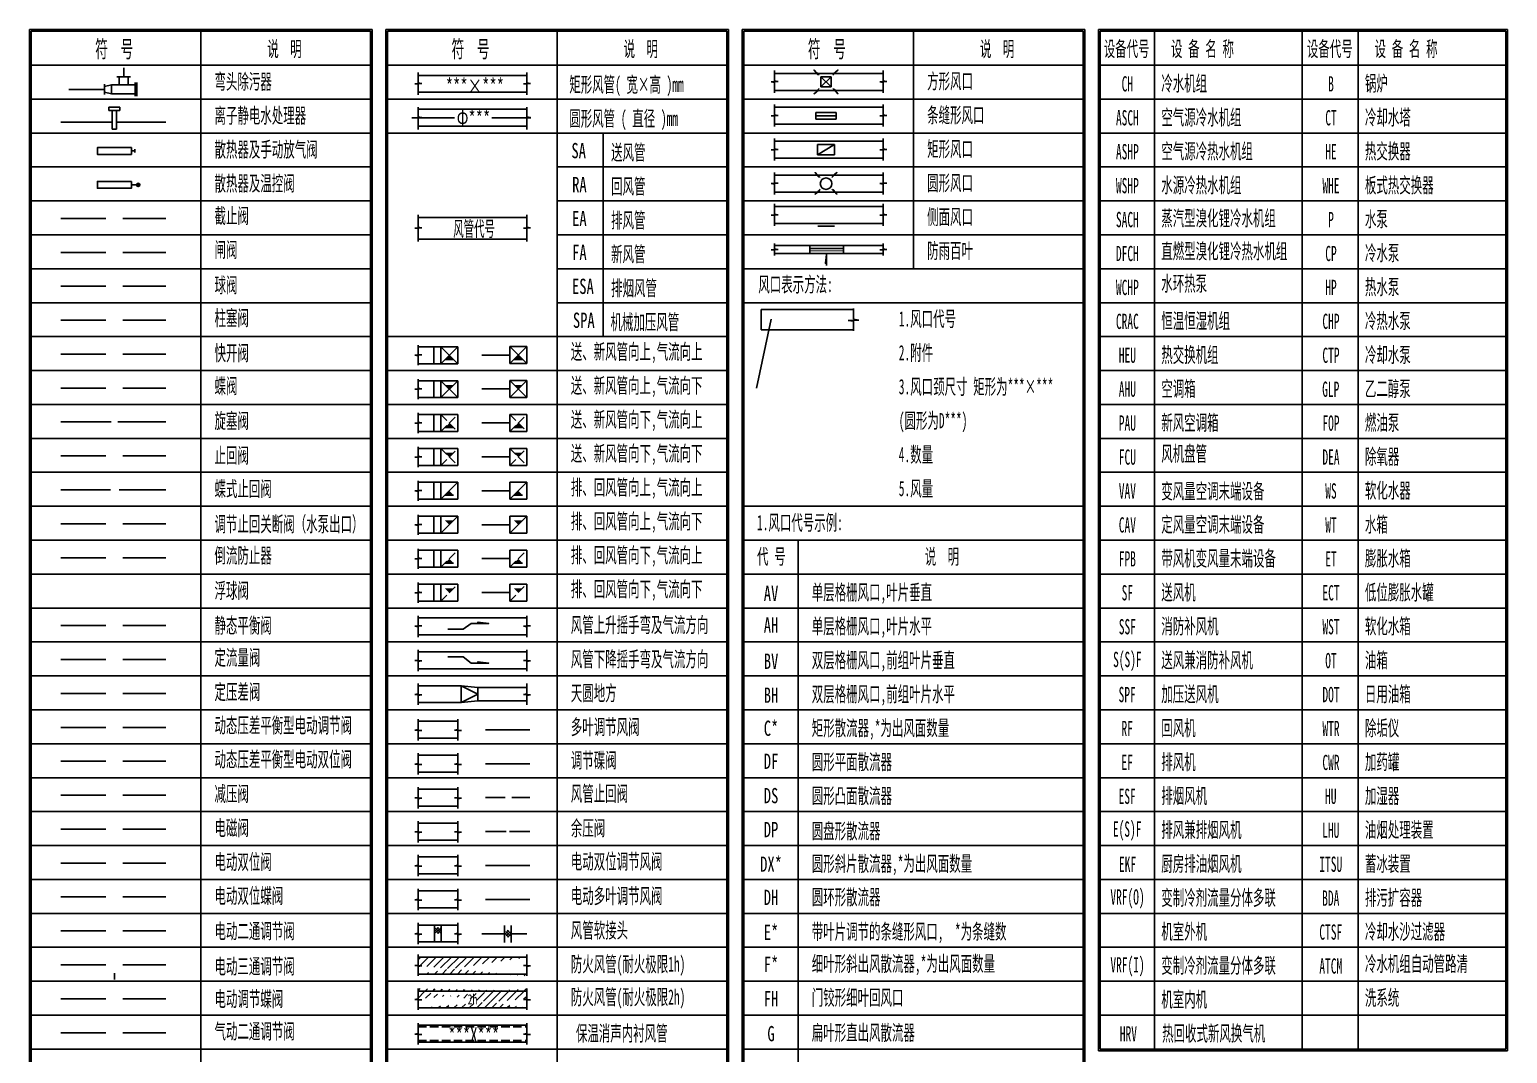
# Model space of a CAD drawing. Extents: x -25056 to 126333, y 0 to 1596596.
# Drawn here: x 11594 to 55144, y 21324 to 51502 of the extents above; entities that cross this region are included whole.
import ezdxf
from ezdxf.enums import TextEntityAlignment as Align

# ---------------------------------------------------------------- set-up
doc = ezdxf.new("R2010")
doc.units = 0
doc.header["$LTSCALE"] = 1000
doc.linetypes.add('DASH', pattern=[0.35, 0.25, -0.1])
doc.layers.get('0').update_dxf_attribs({"linetype": 'CONTINUOUS'})
for name, color, linetype in [('H-DAPP-AAPP', 3, 'CONTINUOUS'), ('H-DAPP-DAMP', 3, 'CONTINUOUS'), ('H-DAPP-GRIL', 11, 'CONTINUOUS'), ('H-DIMS', 7, 'CONTINUOUS'), ('H-DIMS-DUCT', 7, 'CONTINUOUS'), ('H-DUCT', 2, 'CONTINUOUS'), ('H-DUCT-APPE', 7, 'CONTINUOUS'), ('H-EQUP-ELSE', 4, 'CONTINUOUS'), ('H-EQUP-HEAT', 4, 'CONTINUOUS'), ('H-PIPE', 1, 'CONTINUOUS')]:
    doc.layers.add(name, color=color, linetype=linetype)
doc.styles.add('TH-STYLE1', font='STFANGSO.TTF', dxfattribs={"width": 0.7})
pattern_1 = [(45, (-177039.94, -17053.6), (-112.2532, 112.2532), [])]

msp = doc.modelspace()

# ---------------------------------------------------------------- hatches: boundary and pattern name
for points in [[(23962, 41903), (23837, 41778), (24087, 41778)], [(25994, 41903), (25869, 41778), (26119, 41778)], [(23962, 40903), (23837, 41028), (24087, 41028)], [(25994, 40903), (25869, 41028), (26119, 41028)], [(23962, 39903), (23837, 39778), (24087, 39778)], [(25994, 39903), (25869, 39778), (26119, 39778)], [(23962, 38903), (23837, 39028), (24087, 39028)], [(25994, 38903), (25869, 39028), (26119, 39028)], [(23962, 37908), (23837, 37783), (24087, 37783)], [(25994, 37908), (25869, 37783), (26119, 37783)], [(23962, 36908), (23837, 37033), (24087, 37033)], [(25994, 36908), (25869, 37033), (26119, 37033)], [(23962, 35903), (23837, 35778), (24087, 35778)], [(25994, 35903), (25869, 35778), (26119, 35778)], [(23962, 34903), (23837, 35028), (24087, 35028)], [(25994, 34903), (25869, 35028), (26119, 35028)]]:
    msp.add_hatch(color=256).paths.add_polyline_path(points)
at = {"layer": 'H-DUCT'}
h = msp.add_hatch(dxfattribs=at)
h.set_pattern_fill('ANSI31', color=256, scale=50, style=0)
h.set_pattern_definition(pattern_1)
edge = h.paths.add_edge_path()
edge.add_line((26146, 23917), (26244, 23931))
edge.add_line((26353, 23907), (26146, 23917))
edge.add_line((26244, 23891), (26353, 23907))
edge.add_line((26244, 23891), (26244, 23607))
edge.add_line((26244, 24236), (26244, 23931))
edge.add_line((22946, 23917), (23044, 23931))
edge.add_line((23153, 23907), (22946, 23917))
edge.add_line((23044, 23891), (23153, 23907))
edge.add_line((23044, 23891), (23044, 23607))
edge.add_line((23044, 24236), (23044, 23931))
edge.add_line((23044, 24164), (26244, 24164))
edge.add_line((23044, 23664), (26244, 23664))
h = msp.add_hatch(dxfattribs=at)
h.set_pattern_fill('ANSI31', color=256, scale=50, style=0)
h.set_pattern_definition(pattern_1)
edge = h.paths.add_edge_path()
edge.add_line((23044, 22664), (26244, 22664))
edge.add_line((23044, 23164), (26244, 23164))
edge.add_line((23044, 23236), (23044, 22931))
edge.add_line((23044, 22891), (23044, 22607))
edge.add_line((23044, 22891), (23153, 22907))
edge.add_line((23153, 22907), (22946, 22917))
edge.add_line((22946, 22917), (23044, 22931))
edge.add_line((26244, 23236), (26244, 22931))
edge.add_line((26244, 22891), (26244, 22607))
edge.add_line((26244, 22891), (26353, 22907))
edge.add_line((26353, 22907), (26146, 22917))
edge.add_line((26146, 22917), (26244, 22931))
h.paths.add_polyline_path([(24428, 22691), (24890, 22691), (24890, 23144), (24428, 23144)], flags=24)

# ---------------------------------------------------------------- linework, layer by layer
for p, q in [((23837, 41778), (24087, 41778)), ((25869, 41778), (26119, 41778)), ((23837, 39778), (24087, 39778)), ((25869, 39778), (26119, 39778)), ((23837, 37783), (24087, 37783)), ((25869, 37783), (26119, 37783)), ((23837, 35778), (24087, 35778)), ((25869, 35778), (26119, 35778))]:
    msp.add_line(p, q)
at = {"layer": 'H-DAPP-AAPP'}
for p, q in [((23505, 41653), (23505, 42153)), ((23505, 40653), (23505, 41153)), ((23505, 39653), (23505, 40153)), ((23505, 38653), (23505, 39153)), ((23505, 37658), (23505, 38158)), ((23505, 36658), (23505, 37158)), ((23505, 35653), (23505, 36153)), ((23505, 34653), (23505, 35153)), ((24308, 32164), (24308, 31664)), ((24808, 32114), (24808, 31714))]:
    msp.add_line(p, q, dxfattribs=at)
at = {"layer": 'H-DAPP-DAMP'}
for p, q in [((23528, 24610), (23528, 25110)), ((23539, 24970), (23651, 24858)), ((23542, 24934), (23647, 25039)), ((23558, 25021), (23700, 24880)), ((23558, 24880), (23700, 25021)), ((23610, 25041), (23722, 24928)), ((23613, 24863), (23718, 24968)), ((23728, 24610), (23728, 25110)), ((25590, 24596), (25590, 25096)), ((25593, 24875), (25718, 24750)), ((25597, 24834), (25713, 24951)), ((25631, 24914), (25756, 24789)), ((25636, 24795), (25752, 24912)), ((25670, 24953), (25795, 24828)), ((25675, 24756), (25791, 24873)), ((25790, 24596), (25790, 25096))]:
    msp.add_line(p, q, dxfattribs=at)
at = {"layer": 'H-DAPP-GRIL'}
for p, q in [((34914, 50110), (35214, 49810)), ((34914, 49810), (35214, 50110)), ((34914, 50110), (34914, 49810)), ((34914, 50110), (35214, 50110)), ((35214, 50110), (35214, 49810)), ((34914, 49810), (35214, 49810)), ((34764, 49060), (35364, 49060)), ((34764, 48860), (34764, 49060)), ((34764, 48960), (35364, 48960)), ((34764, 48860), (35364, 48860)), ((35364, 48860), (35364, 49060)), ((34814, 47810), (35314, 48110)), ((34814, 47810), (34814, 48110)), ((34814, 48110), (35314, 48110)), ((35314, 47810), (35314, 48110)), ((34814, 47810), (35314, 47810)), ((34818, 45710), (35318, 45710)), ((34583, 44902), (34583, 45142)), ((34583, 45052), (35583, 45052)), ((35583, 44902), (35583, 45142))]:
    msp.add_line(p, q, dxfattribs=at)
for points in [[(34864, 50160), (34714, 50309), (34821, 50177), (34789, 50235)], [(35264, 50160), (35413, 50309), (35281, 50202), (35338, 50235)], [(34864, 49760), (34714, 49611), (34846, 49718), (34789, 49685)], [(35264, 49760), (35413, 49611), (35306, 49743), (35338, 49685)], [(34894, 47140), (34744, 47289), (34851, 47157), (34819, 47215)], [(35234, 47140), (35383, 47289), (35251, 47182), (35308, 47215)], [(34894, 46800), (34744, 46651), (34876, 46758), (34819, 46725)], [(35234, 46800), (35383, 46651), (35276, 46783), (35308, 46725)], [(35074, 44552), (35074, 44868), (35047, 44615), (35074, 44710)]]:
    msp.add_lwpolyline(points, dxfattribs=at)
at = {"layer": 'H-DAPP-GRIL', "const_width": 30}
msp.add_lwpolyline([(34583, 44978), (35583, 44978)], dxfattribs=at)
at = {"layer": 'H-DAPP-GRIL'}
msp.add_circle((35064, 46960), 170, dxfattribs=at)
at = {"layer": 'H-DIMS'}
for p, q in [((11594, 3402), (11594, 51502)), ((11594, 51502), (21694, 51502)), ((11644, 3452), (11644, 51452)), ((11644, 51452), (21644, 51452)), ((16644, 3452), (16644, 51452)), ((21644, 3402), (21644, 51452)), ((21694, 3402), (21694, 51502)), ((22094, 3408), (22094, 51502)), ((22094, 51502), (32194, 51502)), ((22144, 3458), (22144, 51452)), ((22144, 51452), (32144, 51452)), ((27144, 3458), (27144, 51452)), ((32144, 3458), (32144, 51452)), ((32194, 3408), (32194, 51502)), ((32594, 51502), (42694, 51502)), ((32594, 3402), (32594, 51502)), ((32644, 51452), (42644, 51452)), ((32644, 3452), (32644, 51452)), ((37644, 44452), (37644, 51452)), ((42644, 3452), (42644, 51452)), ((42694, 3402), (42694, 51502)), ((43094, 21402), (43094, 51502)), ((43094, 51502), (55144, 51502)), ((43144, 21452), (43144, 51452)), ((43144, 51452), (55094, 51452)), ((44744, 21452), (44744, 51452)), ((49094, 21452), (49094, 51452)), ((50744, 21452), (50744, 51452)), ((55094, 21452), (55094, 51452)), ((55144, 21402), (55144, 51502)), ((11644, 50452), (21644, 50452)), ((22144, 50452), (32144, 50452)), ((32644, 50452), (42644, 50452)), ((43144, 50452), (55094, 50452)), ((11644, 49452), (21644, 49452)), ((22144, 49452), (32144, 49452)), ((32644, 49452), (42644, 49452)), ((43144, 49452), (55094, 49452)), ((11644, 48452), (21644, 48452)), ((22144, 48452), (32144, 48452)), ((28495, 42452), (28495, 48452)), ((32644, 48452), (42644, 48452)), ((43144, 48452), (55094, 48452)), ((11644, 47452), (21644, 47452)), ((27144, 47452), (32144, 47452)), ((32644, 47452), (42644, 47452)), ((43144, 47452), (55094, 47452)), ((11644, 46452), (21644, 46452)), ((27144, 46452), (32144, 46452)), ((32644, 46452), (42644, 46452)), ((43144, 46452), (55094, 46452)), ((11644, 45452), (21644, 45452)), ((27144, 45452), (32144, 45452)), ((32644, 45452), (42644, 45452)), ((43144, 45452), (55094, 45452)), ((11644, 44452), (21644, 44452)), ((27144, 44452), (32144, 44452)), ((32644, 44452), (42644, 44452)), ((43144, 44452), (55094, 44452)), ((11644, 43452), (21644, 43452)), ((27144, 43452), (32144, 43452)), ((32644, 43452), (42644, 43452)), ((35872, 42962), (35872, 43285)), ((43144, 43452), (55094, 43452)), ((33018, 40935), (33450, 42967)), ((36030, 42941), (35712, 42928)), ((35712, 42928), (35872, 42910)), ((35872, 42962), (36030, 42941)), ((35872, 42627), (35872, 42910)), ((11644, 42452), (21644, 42452)), ((22144, 42452), (32144, 42452)), ((43144, 42452), (55094, 42452)), ((11644, 41452), (21644, 41452)), ((22144, 41452), (32144, 41452)), ((43144, 41452), (55094, 41452)), ((11644, 40452), (21644, 40452)), ((22144, 40452), (32144, 40452)), ((43144, 40452), (55094, 40452)), ((11644, 39452), (21644, 39452)), ((22144, 39452), (32144, 39452)), ((43144, 39452), (55094, 39452)), ((11644, 38452), (21644, 38452)), ((22144, 38452), (32144, 38452)), ((43144, 38452), (55094, 38452)), ((11644, 37452), (21644, 37452)), ((22144, 37452), (32144, 37452)), ((32644, 37452), (42644, 37452)), ((43144, 37452), (55094, 37452)), ((11644, 36452), (21644, 36452)), ((22144, 36452), (32144, 36452)), ((32644, 36452), (42644, 36452)), ((34244, 8452), (34244, 36452)), ((43144, 36452), (55094, 36452)), ((11644, 35452), (21644, 35452)), ((22144, 35452), (32144, 35452)), ((32644, 35452), (42644, 35452)), ((43144, 35452), (55094, 35452)), ((11644, 34452), (21644, 34452)), ((22144, 34452), (32144, 34452)), ((32644, 34452), (42644, 34452)), ((43144, 34452), (55094, 34452)), ((11644, 33452), (21644, 33452)), ((22144, 33452), (32144, 33452)), ((32644, 33452), (42644, 33452)), ((43144, 33452), (55094, 33452)), ((11644, 32452), (21644, 32452)), ((22144, 32452), (32144, 32452)), ((32644, 32452), (42644, 32452)), ((43144, 32452), (55094, 32452)), ((11644, 31452), (21644, 31452)), ((22144, 31452), (32144, 31452)), ((32644, 31452), (42644, 31452)), ((43144, 31452), (55094, 31452)), ((11644, 30452), (21644, 30452)), ((22144, 30452), (32144, 30452)), ((32644, 30452), (42644, 30452)), ((43144, 30452), (55094, 30452)), ((11644, 29452), (21644, 29452)), ((22144, 29452), (32144, 29452)), ((32644, 29452), (42644, 29452)), ((43144, 29452), (55094, 29452)), ((11644, 28452), (21644, 28452)), ((22144, 28452), (32144, 28452)), ((32644, 28452), (42644, 28452)), ((43144, 28452), (55094, 28452)), ((11644, 27452), (21644, 27452)), ((22144, 27452), (32144, 27452)), ((32644, 27452), (42644, 27452)), ((43144, 27452), (55094, 27452)), ((11644, 26452), (21644, 26452)), ((22144, 26455), (32144, 26455)), ((32644, 26452), (42644, 26452)), ((43144, 26452), (55094, 26452)), ((11644, 25452), (21644, 25452)), ((22144, 25452), (32144, 25452)), ((32644, 25452), (42644, 25452)), ((43144, 25452), (55094, 25452)), ((11644, 24452), (21644, 24452)), ((22144, 24452), (32144, 24452)), ((32644, 24452), (42644, 24452)), ((43144, 24452), (55094, 24452)), ((11644, 23452), (21644, 23452)), ((22144, 23452), (32144, 23452)), ((32644, 23452), (42644, 23452)), ((43144, 23452), (55094, 23452)), ((11644, 22452), (21644, 22452)), ((22144, 22452), (32144, 22452)), ((32644, 22452), (42644, 22452)), ((43144, 22452), (55094, 22452)), ((11644, 21452), (21644, 21452)), ((22144, 21452), (32144, 21452)), ((32644, 21452), (42644, 21452)), ((43094, 21402), (55144, 21402)), ((43144, 21452), (55094, 21452))]:
    msp.add_line(p, q, dxfattribs=at)
at = {"layer": 'H-DIMS-DUCT'}
for p, q in [((23044, 49928), (23044, 50235)), ((26244, 49928), (26244, 50235)), ((33544, 49986), (33544, 50293)), ((36744, 49986), (36744, 50293)), ((23153, 49912), (22946, 49902)), ((22946, 49902), (23044, 49888)), ((23044, 49928), (23153, 49912)), ((23044, 49583), (23044, 49888)), ((26353, 49912), (26146, 49902)), ((26146, 49902), (26244, 49888)), ((26244, 49928), (26353, 49912)), ((26244, 49583), (26244, 49888)), ((33653, 49970), (33446, 49960)), ((33446, 49960), (33544, 49945)), ((33544, 49986), (33653, 49970)), ((33544, 49640), (33544, 49945)), ((36853, 49970), (36646, 49960)), ((36646, 49960), (36744, 49945)), ((36744, 49986), (36853, 49970)), ((36744, 49640), (36744, 49945)), ((33544, 48986), (33544, 49293)), ((36744, 48986), (36744, 49293)), ((22855, 48902), (24116, 48902)), ((23153, 48912), (22946, 48902)), ((22946, 48902), (23044, 48888)), ((23044, 48928), (23044, 49211)), ((23044, 48928), (23153, 48912)), ((23044, 48559), (23044, 48888)), ((25219, 48902), (26366, 48902)), ((26353, 48912), (26146, 48902)), ((26146, 48902), (26244, 48888)), ((26244, 48928), (26244, 49211)), ((26244, 48928), (26353, 48912)), ((26244, 48559), (26244, 48888)), ((33653, 48970), (33446, 48960)), ((33446, 48960), (33544, 48945)), ((33544, 48986), (33653, 48970)), ((33544, 48640), (33544, 48945)), ((36853, 48970), (36646, 48960)), ((36646, 48960), (36744, 48945)), ((36744, 48986), (36853, 48970)), ((36744, 48640), (36744, 48945)), ((33653, 47970), (33446, 47960)), ((33446, 47960), (33544, 47945)), ((33544, 47986), (33544, 48293)), ((33544, 47986), (33653, 47970)), ((33544, 47640), (33544, 47945)), ((36853, 47970), (36646, 47960)), ((36646, 47960), (36744, 47945)), ((36744, 47986), (36744, 48293)), ((36744, 47986), (36853, 47970)), ((36744, 47640), (36744, 47945)), ((33544, 46986), (33544, 47293)), ((36744, 46986), (36744, 47293)), ((33653, 46970), (33446, 46960)), ((33446, 46960), (33544, 46945)), ((33544, 46986), (33653, 46970)), ((33544, 46640), (33544, 46945)), ((36853, 46970), (36646, 46960)), ((36646, 46960), (36744, 46945)), ((36744, 46986), (36853, 46970)), ((36744, 46640), (36744, 46945)), ((33548, 46061), (33548, 46368)), ((36748, 46061), (36748, 46368)), ((23044, 45678), (23044, 46046)), ((26244, 45678), (26244, 46046)), ((33657, 46045), (33450, 46035)), ((33450, 46035), (33548, 46020)), ((33548, 46061), (33657, 46045)), ((33548, 45715), (33548, 46020)), ((36857, 46045), (36650, 46035)), ((36650, 46035), (36748, 46020)), ((36748, 46061), (36857, 46045)), ((36748, 45715), (36748, 46020)), ((23153, 45662), (22946, 45651)), ((22946, 45651), (23044, 45637)), ((23044, 45678), (23153, 45662)), ((23044, 45258), (23044, 45637)), ((26353, 45662), (26146, 45651)), ((26146, 45651), (26244, 45637)), ((26244, 45678), (26353, 45662)), ((26244, 45258), (26244, 45637)), ((33653, 45023), (33446, 45013)), ((33446, 45013), (33544, 44999)), ((33544, 45039), (33544, 45195)), ((33544, 45039), (33653, 45023)), ((33544, 44843), (33544, 44999)), ((36853, 45023), (36646, 45013)), ((36646, 45013), (36744, 44999)), ((36744, 45039), (36744, 45195)), ((36744, 45039), (36853, 45023)), ((36744, 44843), (36744, 44999)), ((23153, 41913), (22946, 41903)), ((22946, 41903), (23044, 41889)), ((23044, 41929), (23044, 42201)), ((23044, 41929), (23153, 41913)), ((23044, 41607), (23044, 41889)), ((23712, 42153), (24212, 41653)), ((23712, 41653), (24212, 42153)), ((25744, 42158), (26244, 41658)), ((25744, 41658), (26244, 42158)), ((23044, 40929), (23044, 41201)), ((23712, 41153), (24212, 40653)), ((23712, 40653), (24212, 41153)), ((25744, 41158), (26244, 40658)), ((25744, 40658), (26244, 41158)), ((23153, 40913), (22946, 40903)), ((22946, 40903), (23044, 40889)), ((23044, 40929), (23153, 40913)), ((23044, 40607), (23044, 40889)), ((23044, 39929), (23044, 40201)), ((23153, 39913), (22946, 39903)), ((22946, 39903), (23044, 39889)), ((23044, 39929), (23153, 39913)), ((23044, 39607), (23044, 39889)), ((23044, 38929), (23044, 39201)), ((23153, 38913), (22946, 38903)), ((22946, 38903), (23044, 38889)), ((23044, 38929), (23153, 38913)), ((23044, 38607), (23044, 38889)), ((23153, 37913), (22946, 37903)), ((22946, 37903), (23044, 37889)), ((23044, 37929), (23044, 38201)), ((23044, 37929), (23153, 37913)), ((23044, 37607), (23044, 37889)), ((23712, 37658), (24212, 38158)), ((25744, 37658), (26244, 38158)), ((23044, 36929), (23044, 37201)), ((23712, 36658), (24212, 37158)), ((25744, 36658), (26244, 37158)), ((23153, 36913), (22946, 36903)), ((22946, 36903), (23044, 36889)), ((23044, 36929), (23153, 36913)), ((23044, 36607), (23044, 36889)), ((23044, 35929), (23044, 36201)), ((23153, 35913), (22946, 35903)), ((22946, 35903), (23044, 35889)), ((23044, 35929), (23153, 35913)), ((23044, 35607), (23044, 35889)), ((23153, 34913), (22946, 34903)), ((22946, 34903), (23044, 34889)), ((23044, 34929), (23044, 35201)), ((23044, 34929), (23153, 34913)), ((23044, 34607), (23044, 34889)), ((23044, 33940), (23044, 34224)), ((26244, 33940), (26244, 34224)), ((23153, 33924), (22946, 33914)), ((22946, 33914), (23044, 33900)), ((23044, 33940), (23153, 33924)), ((23044, 33595), (23044, 33900)), ((26353, 33924), (26146, 33914)), ((26146, 33914), (26244, 33900)), ((26244, 33940), (26353, 33924)), ((26244, 33595), (26244, 33900)), ((23044, 33224), (23044, 32919)), ((26244, 33224), (26244, 32919)), ((22946, 32905), (23044, 32919)), ((23153, 32894), (22946, 32905)), ((23044, 32878), (23153, 32894)), ((23044, 32878), (23044, 32595)), ((26146, 32905), (26244, 32919)), ((26353, 32894), (26146, 32905)), ((26244, 32878), (26353, 32894)), ((26244, 32878), (26244, 32595)), ((22946, 31905), (23044, 31919)), ((23153, 31894), (22946, 31905)), ((23044, 32224), (23044, 31919)), ((23044, 31878), (23153, 31894)), ((23044, 31878), (23044, 31595)), ((26146, 31905), (26244, 31919)), ((26353, 31894), (26146, 31905)), ((26244, 32224), (26244, 31919)), ((26244, 31878), (26353, 31894)), ((26244, 31878), (26244, 31595)), ((23044, 31174), (23044, 30869)), ((24212, 31174), (24212, 30869)), ((22946, 30855), (23044, 30869)), ((23153, 30844), (22946, 30855)), ((23044, 30828), (23153, 30844)), ((23044, 30828), (23044, 30545)), ((24114, 30855), (24212, 30869)), ((24321, 30844), (24114, 30855)), ((24212, 30828), (24321, 30844)), ((24212, 30828), (24212, 30545)), ((23044, 30174), (23044, 29869)), ((24212, 30174), (24212, 29869)), ((22946, 29855), (23044, 29869)), ((23153, 29844), (22946, 29855)), ((23044, 29828), (23153, 29844)), ((23044, 29828), (23044, 29545)), ((24114, 29855), (24212, 29869)), ((24321, 29844), (24114, 29855)), ((24212, 29828), (24321, 29844)), ((24212, 29828), (24212, 29545)), ((22946, 28855), (23044, 28869)), ((23153, 28844), (22946, 28855)), ((23044, 29174), (23044, 28869)), ((23044, 28828), (23153, 28844)), ((23044, 28828), (23044, 28545)), ((24114, 28855), (24212, 28869)), ((24321, 28844), (24114, 28855)), ((24212, 29174), (24212, 28869)), ((24212, 28828), (24321, 28844)), ((24212, 28828), (24212, 28545)), ((23044, 28174), (23044, 27869)), ((24212, 28174), (24212, 27869)), ((22946, 27855), (23044, 27869)), ((23153, 27844), (22946, 27855)), ((23044, 27828), (23153, 27844)), ((23044, 27828), (23044, 27545)), ((24114, 27855), (24212, 27869)), ((24321, 27844), (24114, 27855)), ((24212, 27828), (24321, 27844)), ((24212, 27828), (24212, 27545)), ((23044, 27176), (23044, 26871)), ((24212, 27176), (24212, 26871)), ((22946, 26856), (23044, 26871)), ((23153, 26846), (22946, 26856)), ((23044, 26830), (23153, 26846)), ((23044, 26830), (23044, 26547)), ((24114, 26856), (24212, 26871)), ((24321, 26846), (24114, 26856)), ((24212, 26830), (24321, 26846)), ((24212, 26830), (24212, 26547)), ((23044, 26176), (23044, 25871)), ((24212, 26176), (24212, 25871)), ((22946, 25856), (23044, 25871)), ((23153, 25846), (22946, 25856)), ((23044, 25830), (23153, 25846)), ((23044, 25830), (23044, 25547)), ((24114, 25856), (24212, 25871)), ((24321, 25846), (24114, 25856)), ((24212, 25830), (24321, 25846)), ((24212, 25830), (24212, 25547)), ((22946, 24850), (23044, 24865)), ((23153, 24840), (22946, 24850)), ((23044, 25170), (23044, 24865)), ((23044, 24824), (23153, 24840)), ((23044, 24824), (23044, 24541)), ((24114, 24850), (24212, 24865)), ((24321, 24840), (24114, 24850)), ((24212, 25170), (24212, 24865)), ((24212, 24824), (24321, 24840)), ((24212, 24824), (24212, 24541)), ((23044, 24236), (23044, 23931)), ((26244, 24236), (26244, 23931)), ((22946, 23917), (23044, 23931)), ((23153, 23907), (22946, 23917)), ((23044, 23891), (23153, 23907)), ((23044, 23891), (23044, 23607)), ((26146, 23917), (26244, 23931)), ((26353, 23907), (26146, 23917)), ((26244, 23891), (26353, 23907)), ((26244, 23891), (26244, 23607)), ((23044, 23236), (23044, 22931)), ((26244, 23236), (26244, 22931)), ((22946, 22917), (23044, 22931)), ((23153, 22907), (22946, 22917)), ((23044, 22891), (23153, 22907)), ((23044, 22891), (23044, 22607)), ((26146, 22917), (26244, 22931)), ((26353, 22907), (26146, 22917)), ((26244, 22891), (26353, 22907)), ((26244, 22891), (26244, 22607)), ((23044, 22215), (23044, 21910)), ((26244, 22215), (26244, 21910)), ((22946, 21896), (23044, 21910)), ((23153, 21886), (22946, 21896)), ((23044, 21870), (23153, 21886)), ((23044, 21870), (23044, 21586)), ((26146, 21896), (26244, 21910)), ((26353, 21886), (26146, 21896)), ((26244, 21870), (26353, 21886)), ((26244, 21870), (26244, 21586))]:
    msp.add_line(p, q, dxfattribs=at)
at = {"layer": 'H-DIMS-DUCT', "linetype": 'DASH'}
for p, q in [((23712, 39653), (24212, 40153)), ((23712, 40153), (24212, 39653)), ((25744, 39658), (26244, 40158)), ((25744, 40158), (26244, 39658)), ((23712, 38653), (24212, 39153)), ((23712, 39153), (24212, 38653)), ((25744, 38658), (26244, 39158)), ((25744, 39158), (26244, 38658)), ((23712, 35653), (24212, 36153)), ((25744, 35658), (26244, 36158)), ((23712, 34653), (24212, 35153)), ((25744, 34658), (26244, 35158))]:
    msp.add_line(p, q, dxfattribs=at)
at = {"layer": 'H-DIMS-DUCT', "const_width": 0.1}
for points in [[(23962, 41903), (23837, 41778), (24087, 41778), (23962, 41903)], [(25994, 41903), (25869, 41778), (26119, 41778), (25994, 41903)], [(23962, 40903), (23837, 41028), (24087, 41028), (23962, 40903)], [(25994, 40903), (25869, 41028), (26119, 41028), (25994, 40903)], [(23962, 39903), (23837, 39778), (24087, 39778), (23962, 39903)], [(25994, 39903), (25869, 39778), (26119, 39778), (25994, 39903)], [(23962, 38903), (23837, 39028), (24087, 39028), (23962, 38903)], [(23962, 38903), (23837, 39028), (24087, 39028), (23962, 38903)], [(25994, 38903), (25869, 39028), (26119, 39028), (25994, 38903)], [(25994, 38903), (25869, 39028), (26119, 39028), (25994, 38903)], [(23962, 37908), (23837, 37783), (24087, 37783), (23962, 37908)], [(25994, 37908), (25869, 37783), (26119, 37783), (25994, 37908)], [(23962, 36908), (23837, 37033), (24087, 37033), (23962, 36908)], [(25994, 36908), (25869, 37033), (26119, 37033), (25994, 36908)], [(23962, 35903), (23837, 35778), (24087, 35778), (23962, 35903)], [(25994, 35903), (25869, 35778), (26119, 35778), (25994, 35903)], [(23962, 34903), (23837, 35028), (24087, 35028), (23962, 34903)], [(25994, 34903), (25869, 35028), (26119, 35028), (25994, 34903)]]:
    msp.add_lwpolyline(points, dxfattribs=at)
at = {"layer": 'H-DIMS-DUCT'}
for points in [[(23923, 33826), (24371, 33826), (24608, 33999), (25125, 33999), (24803, 34034), (24866, 33999)], [(23923, 33018), (24371, 33018), (24608, 32830), (25125, 32830), (24803, 32865), (24866, 32830)]]:
    msp.add_lwpolyline(points, dxfattribs=at)
at = {"layer": 'H-DUCT'}
for p, q in [((23044, 50152), (26244, 50152)), ((33544, 50210), (36744, 50210)), ((23044, 49652), (26244, 49652)), ((33544, 49710), (36744, 49710)), ((23044, 49152), (26244, 49152)), ((33544, 49210), (36744, 49210)), ((23044, 48652), (26244, 48652)), ((33544, 48710), (36744, 48710)), ((33544, 48210), (36744, 48210)), ((33544, 47710), (36744, 47710)), ((33544, 47210), (36744, 47210)), ((33544, 46710), (36744, 46710)), ((33548, 46285), (36748, 46285)), ((23044, 45963), (26244, 45963)), ((33548, 45785), (36748, 45785)), ((23044, 45328), (26244, 45328)), ((33544, 45142), (36744, 45142)), ((33544, 44902), (36744, 44902)), ((33150, 43256), (35872, 43256)), ((33154, 42650), (33154, 43250)), ((33150, 42656), (35872, 42656)), ((23044, 42153), (24212, 42153)), ((23712, 41653), (23712, 42153)), ((24212, 41653), (24212, 42153)), ((24924, 41908), (25744, 41908)), ((25744, 42158), (26244, 42158)), ((25744, 41658), (25744, 42158)), ((26244, 41658), (26244, 42158)), ((23044, 41653), (24212, 41653)), ((25744, 41658), (26244, 41658)), ((23044, 41153), (24212, 41153)), ((23712, 40653), (23712, 41153)), ((24212, 40653), (24212, 41153)), ((25744, 41158), (26244, 41158)), ((25744, 40658), (25744, 41158)), ((26244, 40658), (26244, 41158)), ((23044, 40653), (24212, 40653)), ((24924, 40908), (25744, 40908)), ((25744, 40658), (26244, 40658)), ((23044, 40153), (24212, 40153)), ((23712, 39653), (23712, 40153)), ((24212, 39653), (24212, 40153)), ((25744, 39658), (25744, 40158)), ((25744, 40158), (26244, 40158)), ((26244, 39658), (26244, 40158)), ((23044, 39653), (24212, 39653)), ((24924, 39908), (25744, 39908)), ((25744, 39658), (26244, 39658)), ((23044, 39153), (24212, 39153)), ((23712, 38653), (23712, 39153)), ((24212, 38653), (24212, 39153)), ((24924, 38908), (25744, 38908)), ((25744, 38658), (25744, 39158)), ((25744, 39158), (26244, 39158)), ((26244, 38658), (26244, 39158)), ((23044, 38653), (24212, 38653)), ((25744, 38658), (26244, 38658)), ((23044, 38158), (24212, 38158)), ((23712, 37658), (23712, 38158)), ((24212, 37658), (24212, 38158)), ((24924, 37908), (25744, 37908)), ((25744, 38158), (26244, 38158)), ((25744, 37658), (25744, 38158)), ((26244, 37658), (26244, 38158)), ((23044, 37658), (24212, 37658)), ((25744, 37658), (26244, 37658)), ((23044, 37158), (24212, 37158)), ((23712, 36658), (23712, 37158)), ((24212, 36658), (24212, 37158)), ((25744, 37158), (26244, 37158)), ((25744, 36658), (25744, 37158)), ((26244, 36658), (26244, 37158)), ((23044, 36658), (24212, 36658)), ((24924, 36908), (25744, 36908)), ((25744, 36658), (26244, 36658)), ((23044, 36153), (24212, 36153)), ((23712, 35653), (23712, 36153)), ((24212, 35653), (24212, 36153)), ((25744, 36158), (26244, 36158)), ((25744, 35658), (25744, 36158)), ((26244, 35658), (26244, 36158)), ((24924, 35908), (25744, 35908)), ((23044, 35653), (24212, 35653)), ((25744, 35658), (26244, 35658)), ((23044, 35153), (24212, 35153)), ((23712, 34653), (23712, 35153)), ((24212, 34653), (24212, 35153)), ((24924, 34908), (25744, 34908)), ((25744, 35158), (26244, 35158)), ((25744, 34658), (25744, 35158)), ((26244, 34658), (26244, 35158)), ((23044, 34653), (24212, 34653)), ((25744, 34658), (26244, 34658)), ((23044, 34164), (26244, 34164)), ((23044, 33664), (26244, 33664)), ((23044, 33164), (26244, 33164)), ((23044, 32664), (26244, 32664)), ((23044, 32164), (24308, 32164)), ((24808, 31914), (24308, 32164)), ((24308, 32164), (24808, 32114)), ((24808, 31914), (24308, 31664)), ((24808, 32114), (26244, 32114)), ((23044, 31664), (24308, 31664)), ((24308, 31664), (24808, 31714)), ((24808, 31714), (26244, 31714)), ((23044, 31114), (24212, 31114)), ((23044, 30614), (24212, 30614)), ((25034, 30864), (26334, 30864)), ((23044, 30114), (24212, 30114)), ((25034, 29864), (26334, 29864)), ((23044, 29614), (24212, 29614)), ((23044, 29114), (24212, 29114)), ((25034, 28864), (25609, 28864)), ((25809, 28864), (26334, 28864)), ((23044, 28614), (24212, 28614)), ((23044, 28114), (24212, 28114)), ((23044, 27614), (24212, 27614)), ((25034, 27864), (25634, 27864)), ((25733, 27864), (26334, 27864)), ((23044, 27116), (24212, 27116)), ((23044, 26616), (24212, 26616)), ((25034, 26867), (26334, 26867)), ((23044, 26116), (24212, 26116)), ((25034, 25864), (26334, 25864)), ((23044, 25616), (24212, 25616)), ((23044, 25110), (24212, 25110)), ((24924, 24846), (25590, 24846)), ((25790, 24846), (26244, 24846)), ((23044, 24610), (24212, 24610)), ((23044, 24164), (26244, 24164)), ((23044, 23664), (26244, 23664)), ((23044, 23164), (26244, 23164)), ((23044, 22664), (26244, 22664)), ((23044, 22155), (26244, 22155)), ((23044, 21655), (26244, 21655))]:
    msp.add_line(p, q, dxfattribs=at)
at = {"layer": 'H-DUCT-APPE', "linetype": 'DASH'}
for p, q in [((23044, 22105), (26244, 22105)), ((23044, 21705), (26244, 21705))]:
    msp.add_line(p, q, dxfattribs=at)
at = {"layer": 'H-EQUP-ELSE'}
for p, q in [((14568, 50113), (14168, 50113)), ((14232, 49877), (14232, 50113)), ((14503, 49877), (14503, 50113)), ((13804, 49891), (13804, 49591)), ((13804, 49827), (14004, 49877)), ((13804, 49655), (14004, 49605)), ((14703, 49877), (14004, 49877)), ((14004, 49877), (14004, 49605)), ((14703, 49941), (14703, 49541)), ((14753, 49941), (14753, 49541)), ((14254, 49215), (13931, 49215)), ((13931, 49215), (13931, 49117)), ((14703, 49605), (14004, 49605)), ((14254, 49117), (14254, 49215)), ((13931, 49117), (14254, 49117)), ((14031, 48567), (14031, 49117)), ((14154, 49117), (14154, 48567)), ((14154, 48567), (14031, 48567))]:
    msp.add_line(p, q, dxfattribs=at)
at = {"layer": 'H-EQUP-HEAT'}
for p, q in [((14596, 47924), (14696, 47924)), ((14696, 47874), (14696, 47974)), ((14596, 46924), (14846, 46924))]:
    msp.add_line(p, q, dxfattribs=at)
for points in [[(14596, 48024), (13596, 48024), (13596, 47824), (14596, 47824)], [(14596, 47024), (13596, 47024), (13596, 46824), (14596, 46824)]]:
    msp.add_lwpolyline(points, close=True, dxfattribs=at)
msp.add_circle((14796, 46924), 50, dxfattribs=at)
at = {"layer": 'H-PIPE'}
for p, q in [((14368, 50113), (14368, 50374)), ((12754, 49731), (13804, 49731)), ((12513, 48772), (14031, 48772)), ((14154, 48772), (15613, 48772)), ((12513, 45936), (13844, 45936)), ((14344, 45936), (15613, 45936)), ((12513, 44936), (13844, 44936)), ((14344, 44936), (15613, 44936)), ((12513, 43936), (13844, 43936)), ((14344, 43936), (15613, 43936)), ((12513, 42936), (13844, 42936)), ((14344, 42936), (15613, 42936)), ((12513, 41936), (13844, 41936)), ((14344, 41936), (15613, 41936)), ((12513, 40936), (13844, 40936)), ((14344, 40936), (15613, 40936)), ((12513, 39936), (13999, 39936)), ((14197, 39936), (15613, 39936)), ((12513, 38936), (13844, 38936)), ((14344, 38936), (15613, 38936)), ((12513, 37936), (13981, 37936)), ((14231, 37936), (15613, 37936)), ((12513, 36936), (13844, 36936)), ((14344, 36936), (15613, 36936)), ((12513, 35936), (13844, 35936)), ((14344, 35936), (15613, 35936)), ((12513, 33936), (13844, 33936)), ((14344, 33936), (15613, 33936)), ((12513, 32936), (13844, 32936)), ((14344, 32936), (15613, 32936)), ((12513, 31936), (13844, 31936)), ((14344, 31936), (15613, 31936)), ((12513, 30936), (13844, 30936)), ((14344, 30936), (15613, 30936)), ((12513, 29936), (13844, 29936)), ((14344, 29936), (15613, 29936)), ((12513, 28936), (13844, 28936)), ((14344, 28936), (15613, 28936)), ((12513, 27936), (13844, 27936)), ((14344, 27936), (15613, 27936)), ((12513, 26936), (13844, 26936)), ((14344, 26936), (15613, 26936)), ((12513, 25936), (13844, 25936)), ((14344, 25936), (15613, 25936)), ((12513, 24936), (13844, 24936)), ((14344, 24936), (15613, 24936)), ((12513, 23936), (13844, 23936)), ((14094, 23686), (14094, 23499)), ((14344, 23936), (15613, 23936)), ((12513, 22936), (13844, 22936)), ((14344, 22936), (15613, 22936)), ((12513, 21936), (13844, 21936)), ((12513, 21936), (13844, 21936)), ((14344, 21936), (15613, 21936)), ((14344, 21936), (15613, 21936))]:
    msp.add_line(p, q, dxfattribs=at)

# ---------------------------------------------------------------- texts
at = {"layer": 'H-DIMS', "style": 'TH-STYLE1', "width": 0.55}
for s, height, p in [('符  号', 500, (14090, 50938)), ('说  明', 450, (19105, 50938)), ('符  号', 500, (24590, 50938)), ('说  明', 450, (29605, 50938)), ('符  号', 500, (35090, 50938)), ('说  明', 450, (40105, 50938)), ('CH', 450, (43944, 49902)), ('B', 450, (49944, 49902)), ('ASCH', 450, (43944, 48902)), ('CT', 450, (49944, 48902)), ('ASHP', 450, (43944, 47902)), ('HE', 450, (49944, 47902)), ('WSHP', 450, (43944, 46902)), ('WHE', 450, (49944, 46902)), ('SACH', 450, (43944, 45902)), ('P', 450, (49944, 45902)), ('DFCH', 450, (43944, 44902)), ('CP', 450, (49944, 44902)), ('WCHP', 450, (43944, 43902)), ('HP', 450, (49944, 43902)), ('CRAC', 450, (43944, 42902)), ('CHP', 450, (49944, 42902)), ('HEU', 450, (43944, 41902)), ('CTP', 450, (49944, 41902)), ('AHU', 450, (43944, 40902)), ('GLP', 450, (49938, 40902)), ('PAU', 450, (43944, 39902)), ('FOP', 450, (49944, 39902)), ('FCU', 450, (43944, 38902)), ('DEA', 450, (49944, 38902)), ('VAV', 450, (43944, 37902)), ('WS', 450, (49944, 37902)), ('CAV', 450, (43944, 36902)), ('WT', 450, (49944, 36902)), ('FPB', 450, (43944, 35902)), ('ET', 450, (49944, 35902)), ('SF', 450, (43944, 34902)), ('ECT', 450, (49944, 34902)), ('SSF', 450, (43944, 33902)), ('WST', 450, (49944, 33902)), ('S(S)F', 450, (43944, 32902)), ('OT', 450, (49944, 32902)), ('SPF', 450, (43938, 31902)), ('DOT', 450, (49944, 31902)), ('RF', 450, (43938, 30902)), ('WTR', 450, (49944, 30902)), ('EF', 450, (43938, 29902)), ('CWR', 450, (49944, 29902)), ('ESF', 450, (43938, 28902)), ('HU', 450, (49938, 28902)), ('E(S)F', 450, (43938, 27902)), ('LHU', 450, (49938, 27902)), ('EKF', 450, (43949, 26902)), ('ITSU', 450, (49938, 26902)), ('VRF(O)', 450, (43949, 25902)), ('BDA', 450, (49938, 25902)), ('CTSF', 450, (49938, 24902)), ('VRF(I)', 450, (43949, 23902)), ('ATCM', 450, (49938, 23902)), ('保温消声内衬风管', 450, (29044, 21927)), ('HRV', 450, (43974, 21902))]:
    msp.add_text(s, height=height, dxfattribs=at).set_placement(p, align=Align.MIDDLE)
for s, p in [('设备代号', (43248, 50709)), ('设 备 名 称', (45229, 50709)), ('设备代号', (49234, 50709)), ('设 备 名 称', (51229, 50709)), ('弯头除污器', (17044, 49745)), ('矩形风管( 宽×高 )mm', (27499, 49657)), ('方形风口', (38044, 49757)), ('冷水机组', (44944, 49692)), ('锅炉', (50944, 49692)), ('离子静电水处理器', (17044, 48744)), ('条缝形风口', (38044, 48757)), ('圆形风管 ( 直径 )mm', (27499, 48657)), ('空气源冷水机组', (44944, 48692)), ('冷却水塔', (50944, 48692)), ('散热器及手动放气阀', (17044, 47744)), ('送风管', (28731, 47657)), ('矩形风口', (38044, 47757)), ('空气源冷热水机组', (44944, 47692)), ('热交换器', (50944, 47692)), ('散热器及温控阀', (17044, 46744)), ('回风管', (28731, 46657)), ('圆形风口', (38044, 46757)), ('水源冷热水机组', (44944, 46692)), ('板式热交换器', (50944, 46692)), ('截止阀', (17044, 45786)), ('排风管', (28731, 45657)), ('侧面风口', (38044, 45757)), ('蒸汽型溴化锂冷水机组', (44944, 45718)), ('水泵', (50944, 45692)), ('闸阀', (17044, 44786)), ('新风管', (28731, 44657)), ('防雨百叶', (38044, 44757)), ('直燃型溴化锂冷热水机组', (44944, 44747)), ('冷水泵', (50944, 44692)), ('球阀', (17044, 43746)), ('排烟风管', (28731, 43657)), ('风口表示方法:', (33069, 43767)), ('水环热泵', (44944, 43793)), ('热水泵', (50944, 43692)), ('柱塞阀', (17044, 42776)), ('机械加压风管', (28712, 42657)), ('1.风口代号', (37208, 42752)), ('恒温恒湿机组', (44944, 42692)), ('冷热水泵', (50944, 42692)), ('快开阀', (17044, 41744)), ('送、新风管向上,气流向上', (27544, 41786)), ('2.附件', (37208, 41752)), ('热交换机组', (44944, 41692)), ('冷却水泵', (50944, 41692)), ('蝶阀', (17044, 40772)), ('送、新风管向上,气流向下', (27544, 40786)), ('3.风口颈尺寸 矩形为***×***', (37208, 40752)), ('空调箱', (44944, 40692)), ('乙二醇泵', (50944, 40692)), ('旋塞阀', (17044, 39747)), ('送、新风管向下,气流向上', (27544, 39786)), ('(圆形为D***)', (37208, 39751)), ('新风空调箱', (44944, 39692)), ('燃油泵', (50944, 39692)), ('止回阀', (17044, 38723)), ('送、新风管向下,气流向下', (27544, 38786)), ('4.数量', (37208, 38752)), ('风机盘管', (44944, 38778)), ('除氧器', (50944, 38692)), ('蝶式止回阀', (17044, 37740)), ('排、回风管向上,气流向上', (27544, 37786)), ('5.风量', (37208, 37752)), ('变风量空调末端设备', (44944, 37671)), ('软化水器', (50944, 37692)), ('调节止回关断阀（水泵出口）', (17044, 36702)), ('排、回风管向上,气流向下', (27544, 36786)), ('1.风口代号示例:', (33030, 36746)), ('定风量空调末端设备', (44944, 36692)), ('水箱', (50944, 36692)), ('倒流防止器', (17044, 35777)), ('排、回风管向下,气流向上', (27544, 35786)), ('代 号', (33031, 35746)), ('说  明', (37974, 35746)), ('带风机变风量末端设备', (44944, 35692)), ('膨胀水箱', (50944, 35692)), ('排、回风管向下,气流向下', (27544, 34786)), ('浮球阀', (17044, 34741)), ('单层格栅风口,叶片垂直', (34644, 34692)), ('送风机', (44944, 34692)), ('低位膨胀水罐', (50944, 34692)), ('静态平衡阀', (17044, 33715)), ('风管上升摇手弯及气流方向 ', (27544, 33731)), ('单层格栅风口,叶片水平', (34644, 33692)), ('消防补风机', (44944, 33692)), ('软化水箱', (50944, 33692)), ('定流量阀', (17044, 32768)), ('风管下降摇手弯及气流方向 ', (27544, 32721)), ('双层格栅风口,前组叶片垂直', (34644, 32692)), ('送风兼消防补风机', (44944, 32692)), ('油箱', (50944, 32692)), ('定压差阀', (17044, 31756)), ('天圆地方', (27544, 31721)), ('双层格栅风口,前组叶片水平', (34644, 31692)), ('加压送风机', (44944, 31692)), ('日用油箱', (50944, 31692)), ('动态压差平衡型电动调节阀', (17044, 30771)), ('多叶调节风阀', (27544, 30724)), ('矩形散流器,*为出风面数量', (34644, 30692)), ('回风机', (44944, 30692)), ('除垢仪', (50944, 30692)), ('动态压差平衡型电动双位阀', (17044, 29771)), ('调节碟阀', (27544, 29740)), ('圆形平面散流器', (34644, 29692)), ('排风机', (44944, 29692)), ('加药罐', (50944, 29692)), ('减压阀', (17044, 28754)), ('风管止回阀', (27544, 28758)), ('圆形凸面散流器', (34644, 28692)), ('排烟风机', (44944, 28692)), ('加湿器', (50944, 28692)), ('电磁阀', (17044, 27746)), ('余压阀', (27544, 27742)), ('圆盘形散流器', (34644, 27654)), ('排风兼排烟风机', (44944, 27692)), ('油烟处理装置', (50944, 27692)), ('电动双位阀', (17044, 26746)), ('电动双位调节风阀', (27544, 26758)), ('圆形斜片散流器,*为出风面数量', (34644, 26694)), ('厨房排油烟风机', (44944, 26692)), ('蓄冰装置', (50944, 26692)), ('电动双位蝶阀', (17044, 25746)), ('电动多叶调节风阀', (27544, 25742)), ('圆环形散流器', (34644, 25709)), ('变制冷剂流量分体多联', (44944, 25692)), ('排污扩容器', (50944, 25692)), ('电动二通调节阀', (17044, 24707)), ('风管软接头', (27544, 24729)), ('带叶片调节的条缝形风口,  *为条缝数', (34644, 24692)), ('机室外机', (44944, 24692)), ('冷却水沙过滤器', (50944, 24692)), ('电动三通调节阀', (17044, 23667)), ('防火风管(耐火极限1h)', (27544, 23733)), ('细叶形斜出风散流器,*为出风面数量', (34644, 23746)), ('变制冷剂流量分体多联', (44944, 23692)), ('冷水机组自动管路清', (50944, 23742)), ('电动调节蝶阀', (17044, 22707)), ('防火风管(耐火极限2h)', (27544, 22764)), ('门铰形细叶回风口', (34644, 22747)), ('机室内机', (44944, 22692)), ('洗系统', (50944, 22742)), ('气动二通调节阀', (17044, 21752)), ('扁叶形直出风散流器', (34644, 21713)), ('热回收式新风换气机', (44969, 21692))]:
    msp.add_text(s, height=450, dxfattribs=at).set_placement(p)
at = {"layer": 'H-DIMS-DUCT', "style": 'TH-STYLE1'}
for s, width, p in [('   ***×***', 0.7, (24395, 49856)), ('Φ***', 0.7, (24676, 48901)), ('SA', 0.7, (27775, 47934)), ('RA', 0.7, (27797, 46934)), ('风管代号', 0.5, (24693, 45638)), ('EA', 0.7, (27797, 45934)), ('FA', 0.7, (27797, 44934)), ('ESA', 0.7, (27900, 43934)), ('SPA', 0.7, (27926, 42934)), ('AV', 0.7, (33444, 34884)), ('AH', 0.7, (33444, 33950)), ('BV', 0.7, (33444, 32884)), ('BH', 0.7, (33444, 31884)), ('C*', 0.7, (33444, 30924)), ('DF', 0.7, (33444, 29937)), ('DS', 0.7, (33444, 28923)), ('DP', 0.7, (33444, 27923)), ('DX*', 0.7, (33444, 26923)), ('DH', 0.7, (33444, 25923)), ('E*', 0.7, (33444, 24912)), ('F*', 0.7, (33444, 23969)), ('FH', 0.7, (33444, 22935)), ('***X***', 0.7, (24685, 21887)), ('G', 0.7, (33444, 21908))]:
    msp.add_text(s, height=450, dxfattribs=dict(at, width=width)).set_placement(p, align=Align.MIDDLE)
at = {"layer": 'H-DIMS-DUCT', "style": 'TH-STYLE1', "width": 0.7}
msp.add_text('2h', height=300, dxfattribs=at).set_placement((24503, 22768))

doc.saveas('drawing.dxf')
